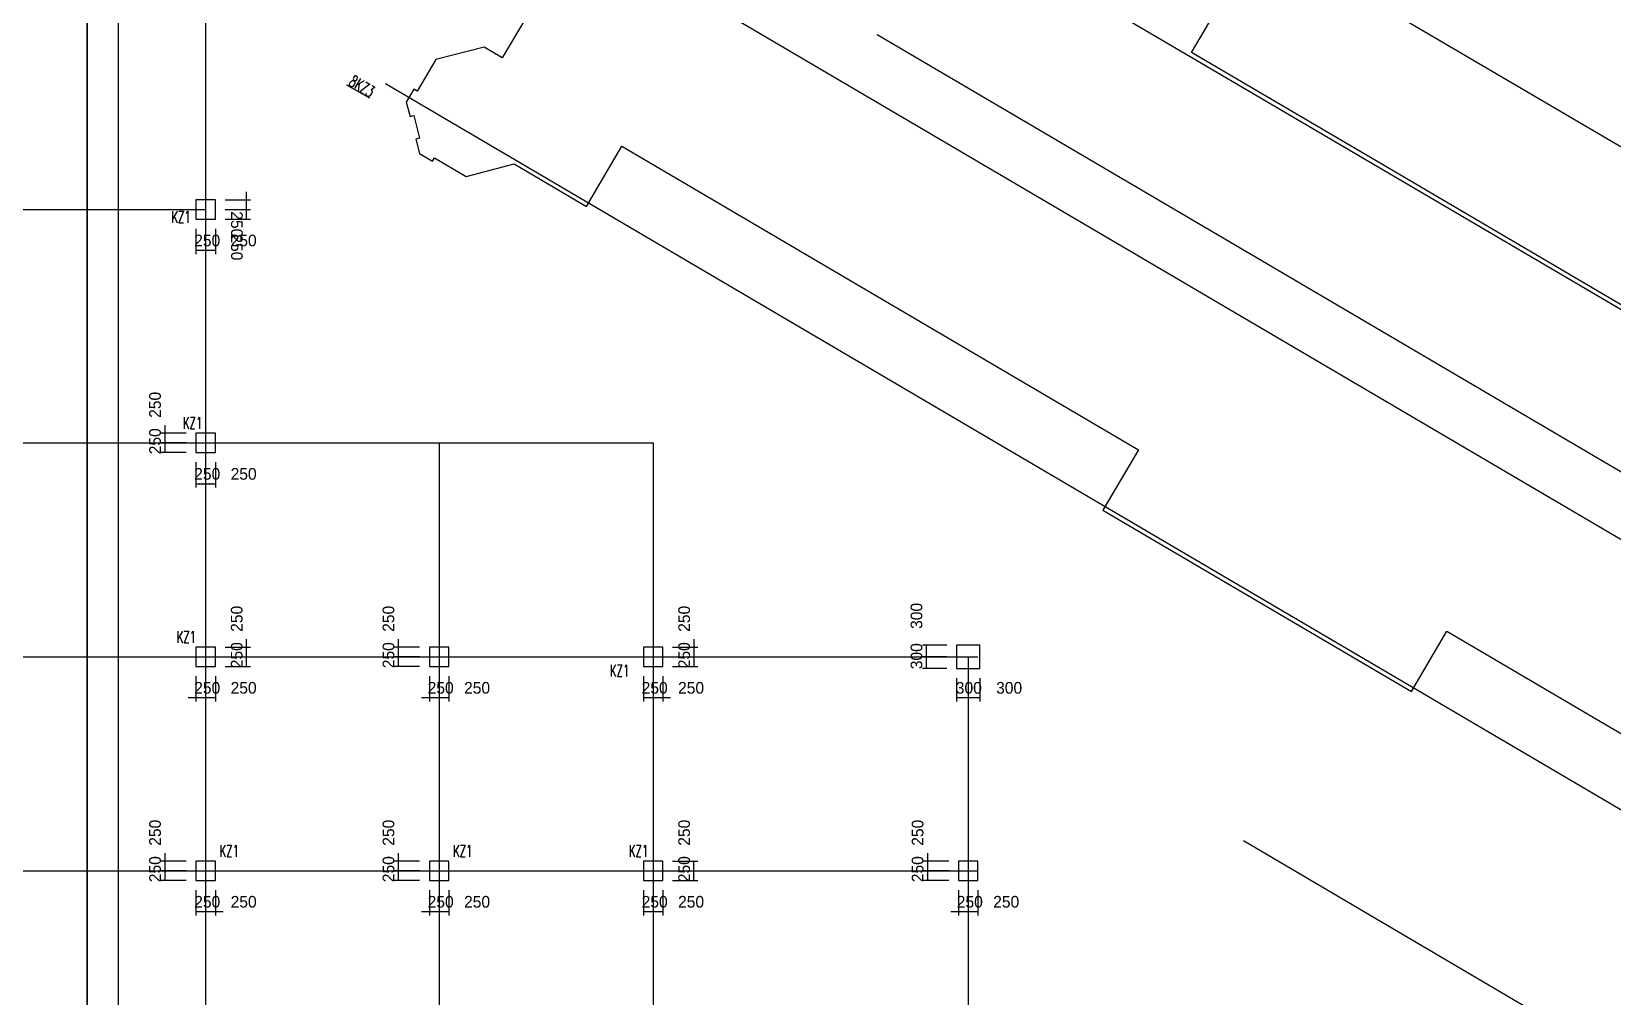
# Model space of a CAD drawing. Extents: x 387171 to 699106, y 11966 to 245688.
# Drawn here: x 574785 to 615414, y 158858 to 183659 of the extents above; entities that cross this region are included whole.
import ezdxf

# ---------------------------------------------------------------- set-up
doc = ezdxf.new("R2010")
doc.units = 0
doc.header["$LTSCALE"] = 100
doc.header["$MEASUREMENT"] = 0
for name, color, linetype in [('COLU', 7, 'Continuous'), ('DIM', 3, 'Continuous'), ('DOTE', 253, 'Continuous'), ('h后浇带', 51, 'Continuous'), ('NUM', 7, 'Continuous')]:
    doc.layers.add(name, color=color, linetype=linetype)
doc.styles.add('hztxt', font='hztxt')
doc.styles.get("Standard").update_dxf_attribs({"font": 'standard'})
doc.dimstyles.get("Standard").update_dxf_attribs({"dimtxt": 300, "dimasz": 100, "dimexe": 100, "dimexo": 250, "dimgap": 100, "dimtad": 0, "dimtoh": 1, "dimdec": 0, "dimdsep": 46, "dimcen": 0.09, "dimclrt": 7, "dimadec": 0, "dimazin": 0, "dimtfac": 1, "dimtdec": 4, "dimtofl": 0, "dimtmove": 0, "dimatfit": 3, "dimfxl": 1, "dimtolj": 1, "dimtzin": 0, "dimarcsym": 0})

# ---------------------------------------------------------------- blocks, each defined once
blk = doc.blocks.new('*D908')
at = {"layer": 'DIM', "color": 0, "linetype": 'ByBlock', "lineweight": -2}
for p, q in [((579008, 178588), (579008, 177938)), ((579258, 178588), (579258, 177938)), ((579008, 178038), (579258, 178038))]:
    blk.add_line(p, q, dxfattribs=at)
for points in [[(579008, 178038), (579108, 178055), (579108, 178021)], [(579258, 178038), (579158, 178021), (579158, 178055)]]:
    blk.add_solid(points, dxfattribs=at)
at = {"layer": 'DIM', "color": 7, "linetype": 'Continuous', "lineweight": -2, "insert": (579298, 178288), "char_height": 300, "width": 566.67, "attachment_point": 5, "style": 'hztxt'}
blk.add_mtext('250', dxfattribs=at)
blk = doc.blocks.new('*D508')
at = {"layer": 'DIM', "color": 0, "linetype": 'ByBlock', "lineweight": -2}
for p, q in [((579258, 178588), (579258, 177938)), ((579508, 178588), (579508, 177938)), ((579258, 178038), (579508, 178038))]:
    blk.add_line(p, q, dxfattribs=at)
for points in [[(579258, 178038), (579358, 178055), (579358, 178021)], [(579508, 178038), (579408, 178021), (579408, 178055)]]:
    blk.add_solid(points, dxfattribs=at)
at = {"layer": 'DIM', "color": 7, "linetype": 'Continuous', "lineweight": -2, "insert": (580234, 178288), "char_height": 300, "width": 566.67, "attachment_point": 5, "style": 'hztxt'}
blk.add_mtext('250', dxfattribs=at)
blk = doc.blocks.new('*D57')
at = {"layer": 'DIM', "color": 0, "linetype": 'ByBlock', "lineweight": -2}
for p, q in [((579758, 179088), (580408, 179088)), ((579758, 178838), (580408, 178838)), ((580308, 178838), (580308, 179088))]:
    blk.add_line(p, q, dxfattribs=at)
for points in [[(580308, 179088), (580325, 178988), (580291, 178988)], [(580308, 178838), (580291, 178938), (580325, 178938)]]:
    blk.add_solid(points, dxfattribs=at)
at = {"layer": 'DIM', "color": 7, "linetype": 'Continuous', "lineweight": -2, "insert": (580058, 178112), "char_height": 300, "width": 566.67, "attachment_point": 5, "rotation": 270, "style": 'hztxt'}
blk.add_mtext('250', dxfattribs=at)
blk = doc.blocks.new('*D14')
at = {"layer": 'DIM', "color": 0, "linetype": 'ByBlock', "lineweight": -2}
for p, q in [((579758, 179338), (580408, 179338)), ((580308, 178888), (580308, 179538)), ((579758, 179088), (580408, 179088))]:
    blk.add_line(p, q, dxfattribs=at)
for points in [[(580308, 179338), (580291, 179438), (580325, 179438)], [(580308, 179088), (580325, 178988), (580291, 178988)]]:
    blk.add_solid(points, dxfattribs=at)
at = {"layer": 'DIM', "color": 7, "linetype": 'Continuous', "lineweight": -2, "insert": (580058, 178705), "char_height": 300, "width": 566.67, "attachment_point": 5, "rotation": 270, "style": 'hztxt'}
blk.add_mtext('250', dxfattribs=at)
blk = doc.blocks.new('*D2574')
at = {"layer": 'DIM', "color": 0, "linetype": 'ByBlock', "lineweight": -2}
for p, q in [((591258, 167838), (591908, 167838)), ((591808, 168038), (591808, 167388)), ((591258, 167588), (591908, 167588))]:
    blk.add_line(p, q, dxfattribs=at)
for points in [[(591808, 167838), (591791, 167938), (591825, 167938)], [(591808, 167588), (591825, 167488), (591791, 167488)]]:
    blk.add_solid(points, dxfattribs=at)
at = {"layer": 'DIM', "color": 7, "linetype": 'Continuous', "lineweight": -2, "insert": (591558, 168564), "char_height": 300, "width": 566.67, "attachment_point": 5, "rotation": 90, "style": 'hztxt'}
blk.add_mtext('250', dxfattribs=at)
blk = doc.blocks.new('*D2165')
at = {"layer": 'DIM', "color": 0, "linetype": 'ByBlock', "lineweight": -2}
for p, q in [((591258, 167588), (591908, 167588)), ((591808, 167588), (591808, 167338)), ((591258, 167338), (591908, 167338))]:
    blk.add_line(p, q, dxfattribs=at)
for points in [[(591808, 167588), (591825, 167488), (591791, 167488)], [(591808, 167338), (591791, 167438), (591825, 167438)]]:
    blk.add_solid(points, dxfattribs=at)
at = {"layer": 'DIM', "color": 7, "linetype": 'Continuous', "lineweight": -2, "insert": (591558, 167628), "char_height": 300, "width": 566.67, "attachment_point": 5, "rotation": 90, "style": 'hztxt'}
blk.add_mtext('250', dxfattribs=at)
blk = doc.blocks.new('*D2072')
at = {"layer": 'DIM', "color": 0, "linetype": 'ByBlock', "lineweight": -2}
for p, q in [((590508, 167088), (590508, 166438)), ((590758, 167088), (590758, 166438)), ((590508, 166538), (590758, 166538))]:
    blk.add_line(p, q, dxfattribs=at)
for points in [[(590508, 166538), (590608, 166555), (590608, 166521)], [(590758, 166538), (590658, 166521), (590658, 166555)]]:
    blk.add_solid(points, dxfattribs=at)
at = {"layer": 'DIM', "color": 7, "linetype": 'Continuous', "lineweight": -2, "insert": (590798, 166788), "char_height": 300, "width": 566.67, "attachment_point": 5, "style": 'hztxt'}
blk.add_mtext('250', dxfattribs=at)
blk = doc.blocks.new('*D1658')
at = {"layer": 'DIM', "color": 0, "linetype": 'ByBlock', "lineweight": -2}
for p, q in [((590758, 167088), (590758, 166438)), ((591008, 167088), (591008, 166438)), ((590558, 166538), (591208, 166538))]:
    blk.add_line(p, q, dxfattribs=at)
for points in [[(590758, 166538), (590658, 166521), (590658, 166555)], [(591008, 166538), (591108, 166555), (591108, 166521)]]:
    blk.add_solid(points, dxfattribs=at)
at = {"layer": 'DIM', "color": 7, "linetype": 'Continuous', "lineweight": -2, "insert": (591734, 166788), "char_height": 300, "width": 566.67, "attachment_point": 5, "style": 'hztxt'}
blk.add_mtext('250', dxfattribs=at)
blk = doc.blocks.new('*D2836')
at = {"layer": 'DIM', "color": 0, "linetype": 'ByBlock', "lineweight": -2}
for p, q in [((584758, 167838), (584108, 167838)), ((584208, 168038), (584208, 167388)), ((584758, 167588), (584108, 167588))]:
    blk.add_line(p, q, dxfattribs=at)
for points in [[(584208, 167838), (584191, 167938), (584225, 167938)], [(584208, 167588), (584225, 167488), (584191, 167488)]]:
    blk.add_solid(points, dxfattribs=at)
at = {"layer": 'DIM', "color": 7, "linetype": 'Continuous', "lineweight": -2, "insert": (583958, 168564), "char_height": 300, "width": 566.67, "attachment_point": 5, "rotation": 90, "style": 'hztxt'}
blk.add_mtext('250', dxfattribs=at)
blk = doc.blocks.new('*D2798')
at = {"layer": 'DIM', "color": 0, "linetype": 'ByBlock', "lineweight": -2}
for p, q in [((584758, 167588), (584108, 167588)), ((584208, 167588), (584208, 167338)), ((584758, 167338), (584108, 167338))]:
    blk.add_line(p, q, dxfattribs=at)
for points in [[(584208, 167588), (584225, 167488), (584191, 167488)], [(584208, 167338), (584191, 167438), (584225, 167438)]]:
    blk.add_solid(points, dxfattribs=at)
at = {"layer": 'DIM', "color": 7, "linetype": 'Continuous', "lineweight": -2, "insert": (583958, 167628), "char_height": 300, "width": 566.67, "attachment_point": 5, "rotation": 90, "style": 'hztxt'}
blk.add_mtext('250', dxfattribs=at)
blk = doc.blocks.new('*D2366')
at = {"layer": 'DIM', "color": 0, "linetype": 'ByBlock', "lineweight": -2}
for p, q in [((585008, 167088), (585008, 166438)), ((585258, 167088), (585258, 166438)), ((584808, 166538), (585458, 166538))]:
    blk.add_line(p, q, dxfattribs=at)
for points in [[(585008, 166538), (584908, 166521), (584908, 166555)], [(585258, 166538), (585358, 166555), (585358, 166521)]]:
    blk.add_solid(points, dxfattribs=at)
at = {"layer": 'DIM', "color": 7, "linetype": 'Continuous', "lineweight": -2, "insert": (585298, 166788), "char_height": 300, "width": 566.67, "attachment_point": 5, "style": 'hztxt'}
blk.add_mtext('250', dxfattribs=at)
blk = doc.blocks.new('*D1933')
at = {"layer": 'DIM', "color": 0, "linetype": 'ByBlock', "lineweight": -2}
for p, q in [((585258, 167088), (585258, 166438)), ((585508, 167088), (585508, 166438)), ((585258, 166538), (585508, 166538))]:
    blk.add_line(p, q, dxfattribs=at)
for points in [[(585258, 166538), (585358, 166555), (585358, 166521)], [(585508, 166538), (585408, 166521), (585408, 166555)]]:
    blk.add_solid(points, dxfattribs=at)
at = {"layer": 'DIM', "color": 7, "linetype": 'Continuous', "lineweight": -2, "insert": (586234, 166788), "char_height": 300, "width": 566.67, "attachment_point": 5, "style": 'hztxt'}
blk.add_mtext('250', dxfattribs=at)
blk = doc.blocks.new('*D1454')
at = {"layer": 'DIM', "color": 0, "linetype": 'ByBlock', "lineweight": -2}
for p, q in [((578208, 173538), (578208, 172888)), ((578758, 173338), (578108, 173338)), ((578758, 173088), (578108, 173088))]:
    blk.add_line(p, q, dxfattribs=at)
for points in [[(578208, 173338), (578191, 173438), (578225, 173438)], [(578208, 173088), (578225, 172988), (578191, 172988)]]:
    blk.add_solid(points, dxfattribs=at)
at = {"layer": 'DIM', "color": 7, "linetype": 'Continuous', "lineweight": -2, "insert": (577958, 174064), "char_height": 300, "width": 566.67, "attachment_point": 5, "rotation": 90, "style": 'hztxt'}
blk.add_mtext('250', dxfattribs=at)
blk = doc.blocks.new('*D1027')
at = {"layer": 'DIM', "color": 0, "linetype": 'ByBlock', "lineweight": -2}
for p, q in [((578758, 173088), (578108, 173088)), ((578208, 173088), (578208, 172838)), ((578758, 172838), (578108, 172838))]:
    blk.add_line(p, q, dxfattribs=at)
for points in [[(578208, 173088), (578225, 172988), (578191, 172988)], [(578208, 172838), (578191, 172938), (578225, 172938)]]:
    blk.add_solid(points, dxfattribs=at)
at = {"layer": 'DIM', "color": 7, "linetype": 'Continuous', "lineweight": -2, "insert": (577958, 173128), "char_height": 300, "width": 566.67, "attachment_point": 5, "rotation": 90, "style": 'hztxt'}
blk.add_mtext('250', dxfattribs=at)
blk = doc.blocks.new('*D942')
at = {"layer": 'DIM', "color": 0, "linetype": 'ByBlock', "lineweight": -2}
for p, q in [((579008, 172588), (579008, 171938)), ((579258, 172588), (579258, 171938)), ((579008, 172038), (579258, 172038))]:
    blk.add_line(p, q, dxfattribs=at)
for points in [[(579008, 172038), (579108, 172055), (579108, 172021)], [(579258, 172038), (579158, 172021), (579158, 172055)]]:
    blk.add_solid(points, dxfattribs=at)
at = {"layer": 'DIM', "color": 7, "linetype": 'Continuous', "lineweight": -2, "insert": (579298, 172288), "char_height": 300, "width": 566.67, "attachment_point": 5, "style": 'hztxt'}
blk.add_mtext('250', dxfattribs=at)
blk = doc.blocks.new('*D545')
at = {"layer": 'DIM', "color": 0, "linetype": 'ByBlock', "lineweight": -2}
for p, q in [((579258, 172588), (579258, 171938)), ((579508, 172588), (579508, 171938)), ((579258, 172038), (579508, 172038))]:
    blk.add_line(p, q, dxfattribs=at)
for points in [[(579258, 172038), (579358, 172055), (579358, 172021)], [(579508, 172038), (579408, 172021), (579408, 172055)]]:
    blk.add_solid(points, dxfattribs=at)
at = {"layer": 'DIM', "color": 7, "linetype": 'Continuous', "lineweight": -2, "insert": (580234, 172288), "char_height": 300, "width": 566.67, "attachment_point": 5, "style": 'hztxt'}
blk.add_mtext('250', dxfattribs=at)
blk = doc.blocks.new('*D1677')
at = {"layer": 'DIM', "color": 0, "linetype": 'ByBlock', "lineweight": -2}
for p, q in [((579008, 167088), (579008, 166438)), ((579258, 167088), (579258, 166438)), ((578808, 166538), (579458, 166538))]:
    blk.add_line(p, q, dxfattribs=at)
for points in [[(579008, 166538), (578908, 166521), (578908, 166555)], [(579258, 166538), (579358, 166555), (579358, 166521)]]:
    blk.add_solid(points, dxfattribs=at)
at = {"layer": 'DIM', "color": 7, "linetype": 'Continuous', "lineweight": -2, "insert": (579298, 166788), "char_height": 300, "width": 566.67, "attachment_point": 5, "style": 'hztxt'}
blk.add_mtext('250', dxfattribs=at)
blk = doc.blocks.new('*D134')
at = {"layer": 'DIM', "color": 0, "linetype": 'ByBlock', "lineweight": -2}
for p, q in [((579258, 167088), (579258, 166438)), ((579508, 167088), (579508, 166438)), ((579258, 166538), (579508, 166538))]:
    blk.add_line(p, q, dxfattribs=at)
for points in [[(579258, 166538), (579358, 166555), (579358, 166521)], [(579508, 166538), (579408, 166521), (579408, 166555)]]:
    blk.add_solid(points, dxfattribs=at)
at = {"layer": 'DIM', "color": 7, "linetype": 'Continuous', "lineweight": -2, "insert": (580234, 166788), "char_height": 300, "width": 566.67, "attachment_point": 5, "style": 'hztxt'}
blk.add_mtext('250', dxfattribs=at)
blk = doc.blocks.new('*D2726')
at = {"layer": 'DIM', "color": 0, "linetype": 'ByBlock', "lineweight": -2}
for p, q in [((579758, 167588), (580408, 167588)), ((580308, 167338), (580308, 167588)), ((579758, 167338), (580408, 167338))]:
    blk.add_line(p, q, dxfattribs=at)
for points in [[(580308, 167588), (580325, 167488), (580291, 167488)], [(580308, 167338), (580291, 167438), (580325, 167438)]]:
    blk.add_solid(points, dxfattribs=at)
at = {"layer": 'DIM', "color": 7, "linetype": 'Continuous', "lineweight": -2, "insert": (580058, 167628), "char_height": 300, "width": 566.67, "attachment_point": 5, "rotation": 90, "style": 'hztxt'}
blk.add_mtext('250', dxfattribs=at)
blk = doc.blocks.new('*D2292')
at = {"layer": 'DIM', "color": 0, "linetype": 'ByBlock', "lineweight": -2}
for p, q in [((579758, 167838), (580408, 167838)), ((580308, 167388), (580308, 168038)), ((579758, 167588), (580408, 167588))]:
    blk.add_line(p, q, dxfattribs=at)
for points in [[(580308, 167838), (580291, 167938), (580325, 167938)], [(580308, 167588), (580325, 167488), (580291, 167488)]]:
    blk.add_solid(points, dxfattribs=at)
at = {"layer": 'DIM', "color": 7, "linetype": 'Continuous', "lineweight": -2, "insert": (580058, 168564), "char_height": 300, "width": 566.67, "attachment_point": 5, "rotation": 90, "style": 'hztxt'}
blk.add_mtext('250', dxfattribs=at)
blk = doc.blocks.new('*D2256')
at = {"layer": 'DIM', "color": 0, "linetype": 'ByBlock', "lineweight": -2}
for p, q in [((597808, 162538), (597808, 161888)), ((598358, 162338), (597708, 162338)), ((598358, 162088), (597708, 162088))]:
    blk.add_line(p, q, dxfattribs=at)
for points in [[(597808, 162338), (597791, 162438), (597825, 162438)], [(597808, 162088), (597825, 161988), (597791, 161988)]]:
    blk.add_solid(points, dxfattribs=at)
at = {"layer": 'DIM', "color": 7, "linetype": 'Continuous', "lineweight": -2, "insert": (597558, 163064), "char_height": 300, "width": 566.67, "attachment_point": 5, "rotation": 90, "style": 'hztxt'}
blk.add_mtext('250', dxfattribs=at)
blk = doc.blocks.new('*D1776')
at = {"layer": 'DIM', "color": 0, "linetype": 'ByBlock', "lineweight": -2}
for p, q in [((598358, 162088), (597708, 162088)), ((598358, 161838), (597708, 161838)), ((597808, 162088), (597808, 161838))]:
    blk.add_line(p, q, dxfattribs=at)
for points in [[(597808, 162088), (597825, 161988), (597791, 161988)], [(597808, 161838), (597791, 161938), (597825, 161938)]]:
    blk.add_solid(points, dxfattribs=at)
at = {"layer": 'DIM', "color": 7, "linetype": 'Continuous', "lineweight": -2, "insert": (597558, 162128), "char_height": 300, "width": 566.67, "attachment_point": 5, "rotation": 90, "style": 'hztxt'}
blk.add_mtext('250', dxfattribs=at)
blk = doc.blocks.new('*D1369')
at = {"layer": 'DIM', "color": 0, "linetype": 'ByBlock', "lineweight": -2}
for p, q in [((598608, 161588), (598608, 160938)), ((598858, 161588), (598858, 160938)), ((598408, 161038), (599058, 161038))]:
    blk.add_line(p, q, dxfattribs=at)
for points in [[(598608, 161038), (598508, 161021), (598508, 161055)], [(598858, 161038), (598958, 161055), (598958, 161021)]]:
    blk.add_solid(points, dxfattribs=at)
at = {"layer": 'DIM', "color": 7, "linetype": 'Continuous', "lineweight": -2, "insert": (598898, 161288), "char_height": 300, "width": 566.67, "attachment_point": 5, "style": 'hztxt'}
blk.add_mtext('250', dxfattribs=at)
blk = doc.blocks.new('*D1293')
at = {"layer": 'DIM', "color": 0, "linetype": 'ByBlock', "lineweight": -2}
for p, q in [((598858, 161588), (598858, 160938)), ((599108, 161588), (599108, 160938)), ((598858, 161038), (599108, 161038))]:
    blk.add_line(p, q, dxfattribs=at)
for points in [[(598858, 161038), (598958, 161055), (598958, 161021)], [(599108, 161038), (599008, 161021), (599008, 161055)]]:
    blk.add_solid(points, dxfattribs=at)
at = {"layer": 'DIM', "color": 7, "linetype": 'Continuous', "lineweight": -2, "insert": (599834, 161288), "char_height": 300, "width": 566.67, "attachment_point": 5, "style": 'hztxt'}
blk.add_mtext('250', dxfattribs=at)
blk = doc.blocks.new('*D864')
at = {"layer": 'DIM', "color": 0, "linetype": 'ByBlock', "lineweight": -2}
for p, q in [((590508, 161588), (590508, 160938)), ((590758, 161588), (590758, 160938)), ((590508, 161038), (590758, 161038))]:
    blk.add_line(p, q, dxfattribs=at)
for points in [[(590508, 161038), (590608, 161055), (590608, 161021)], [(590758, 161038), (590658, 161021), (590658, 161055)]]:
    blk.add_solid(points, dxfattribs=at)
at = {"layer": 'DIM', "color": 7, "linetype": 'Continuous', "lineweight": -2, "insert": (590798, 161288), "char_height": 300, "width": 566.67, "attachment_point": 5, "style": 'hztxt'}
blk.add_mtext('250', dxfattribs=at)
blk = doc.blocks.new('*D413')
at = {"layer": 'DIM', "color": 0, "linetype": 'ByBlock', "lineweight": -2}
for p, q in [((590758, 161588), (590758, 160938)), ((591008, 161588), (591008, 160938)), ((590758, 161038), (591008, 161038))]:
    blk.add_line(p, q, dxfattribs=at)
for points in [[(590758, 161038), (590858, 161055), (590858, 161021)], [(591008, 161038), (590908, 161021), (590908, 161055)]]:
    blk.add_solid(points, dxfattribs=at)
at = {"layer": 'DIM', "color": 7, "linetype": 'Continuous', "lineweight": -2, "insert": (591734, 161288), "char_height": 300, "width": 566.67, "attachment_point": 5, "style": 'hztxt'}
blk.add_mtext('250', dxfattribs=at)
blk = doc.blocks.new('*D387')
at = {"layer": 'DIM', "color": 0, "linetype": 'ByBlock', "lineweight": -2}
for p, q in [((591258, 162088), (591908, 162088)), ((591258, 161838), (591908, 161838)), ((591808, 161838), (591808, 162088))]:
    blk.add_line(p, q, dxfattribs=at)
for points in [[(591808, 162088), (591825, 161988), (591791, 161988)], [(591808, 161838), (591791, 161938), (591825, 161938)]]:
    blk.add_solid(points, dxfattribs=at)
at = {"layer": 'DIM', "color": 7, "linetype": 'Continuous', "lineweight": -2, "insert": (591558, 162128), "char_height": 300, "width": 566.67, "attachment_point": 5, "rotation": 90, "style": 'hztxt'}
blk.add_mtext('250', dxfattribs=at)
blk = doc.blocks.new('*D2921')
at = {"layer": 'DIM', "color": 0, "linetype": 'ByBlock', "lineweight": -2}
for p, q in [((591258, 162338), (591908, 162338)), ((591808, 162088), (591808, 162338)), ((591258, 162088), (591908, 162088))]:
    blk.add_line(p, q, dxfattribs=at)
for points in [[(591808, 162338), (591825, 162238), (591791, 162238)], [(591808, 162088), (591791, 162188), (591825, 162188)]]:
    blk.add_solid(points, dxfattribs=at)
at = {"layer": 'DIM', "color": 7, "linetype": 'Continuous', "lineweight": -2, "insert": (591558, 163064), "char_height": 300, "width": 566.67, "attachment_point": 5, "rotation": 90, "style": 'hztxt'}
blk.add_mtext('250', dxfattribs=at)
blk = doc.blocks.new('*D2533')
at = {"layer": 'DIM', "color": 0, "linetype": 'ByBlock', "lineweight": -2}
for p, q in [((584208, 162538), (584208, 161888)), ((584758, 162338), (584108, 162338)), ((584758, 162088), (584108, 162088))]:
    blk.add_line(p, q, dxfattribs=at)
for points in [[(584208, 162338), (584191, 162438), (584225, 162438)], [(584208, 162088), (584225, 161988), (584191, 161988)]]:
    blk.add_solid(points, dxfattribs=at)
at = {"layer": 'DIM', "color": 7, "linetype": 'Continuous', "lineweight": -2, "insert": (583958, 163064), "char_height": 300, "width": 566.67, "attachment_point": 5, "rotation": 90, "style": 'hztxt'}
blk.add_mtext('250', dxfattribs=at)
blk = doc.blocks.new('*D2449')
at = {"layer": 'DIM', "color": 0, "linetype": 'ByBlock', "lineweight": -2}
for p, q in [((584758, 162088), (584108, 162088)), ((584758, 161838), (584108, 161838)), ((584208, 162088), (584208, 161838))]:
    blk.add_line(p, q, dxfattribs=at)
for points in [[(584208, 162088), (584225, 161988), (584191, 161988)], [(584208, 161838), (584191, 161938), (584225, 161938)]]:
    blk.add_solid(points, dxfattribs=at)
at = {"layer": 'DIM', "color": 7, "linetype": 'Continuous', "lineweight": -2, "insert": (583958, 162128), "char_height": 300, "width": 566.67, "attachment_point": 5, "rotation": 90, "style": 'hztxt'}
blk.add_mtext('250', dxfattribs=at)
blk = doc.blocks.new('*D2017')
at = {"layer": 'DIM', "color": 0, "linetype": 'ByBlock', "lineweight": -2}
for p, q in [((585008, 161588), (585008, 160938)), ((585258, 161588), (585258, 160938)), ((584808, 161038), (585458, 161038))]:
    blk.add_line(p, q, dxfattribs=at)
for points in [[(585008, 161038), (584908, 161021), (584908, 161055)], [(585258, 161038), (585358, 161055), (585358, 161021)]]:
    blk.add_solid(points, dxfattribs=at)
at = {"layer": 'DIM', "color": 7, "linetype": 'Continuous', "lineweight": -2, "insert": (585298, 161288), "char_height": 300, "width": 566.67, "attachment_point": 5, "style": 'hztxt'}
blk.add_mtext('250', dxfattribs=at)
blk = doc.blocks.new('*D1563')
at = {"layer": 'DIM', "color": 0, "linetype": 'ByBlock', "lineweight": -2}
for p, q in [((585258, 161588), (585258, 160938)), ((585508, 161588), (585508, 160938)), ((585258, 161038), (585508, 161038))]:
    blk.add_line(p, q, dxfattribs=at)
for points in [[(585258, 161038), (585358, 161055), (585358, 161021)], [(585508, 161038), (585408, 161021), (585408, 161055)]]:
    blk.add_solid(points, dxfattribs=at)
at = {"layer": 'DIM', "color": 7, "linetype": 'Continuous', "lineweight": -2, "insert": (586234, 161288), "char_height": 300, "width": 566.67, "attachment_point": 5, "style": 'hztxt'}
blk.add_mtext('250', dxfattribs=at)
blk = doc.blocks.new('*D1088')
at = {"layer": 'DIM', "color": 0, "linetype": 'ByBlock', "lineweight": -2}
for p, q in [((578208, 162538), (578208, 161888)), ((578758, 162338), (578108, 162338)), ((578758, 162088), (578108, 162088))]:
    blk.add_line(p, q, dxfattribs=at)
for points in [[(578208, 162338), (578191, 162438), (578225, 162438)], [(578208, 162088), (578225, 161988), (578191, 161988)]]:
    blk.add_solid(points, dxfattribs=at)
at = {"layer": 'DIM', "color": 7, "linetype": 'Continuous', "lineweight": -2, "insert": (577958, 163064), "char_height": 300, "width": 566.67, "attachment_point": 5, "rotation": 90, "style": 'hztxt'}
blk.add_mtext('250', dxfattribs=at)
blk = doc.blocks.new('*D627')
at = {"layer": 'DIM', "color": 0, "linetype": 'ByBlock', "lineweight": -2}
for p, q in [((578758, 162088), (578108, 162088)), ((578758, 161838), (578108, 161838)), ((578208, 162088), (578208, 161838))]:
    blk.add_line(p, q, dxfattribs=at)
for points in [[(578208, 162088), (578225, 161988), (578191, 161988)], [(578208, 161838), (578191, 161938), (578225, 161938)]]:
    blk.add_solid(points, dxfattribs=at)
at = {"layer": 'DIM', "color": 7, "linetype": 'Continuous', "lineweight": -2, "insert": (577958, 162128), "char_height": 300, "width": 566.67, "attachment_point": 5, "rotation": 90, "style": 'hztxt'}
blk.add_mtext('250', dxfattribs=at)
blk = doc.blocks.new('*D229')
at = {"layer": 'DIM', "color": 0, "linetype": 'ByBlock', "lineweight": -2}
for p, q in [((579008, 161588), (579008, 160938)), ((579258, 161588), (579258, 160938)), ((579008, 161038), (579258, 161038))]:
    blk.add_line(p, q, dxfattribs=at)
for points in [[(579008, 161038), (579108, 161055), (579108, 161021)], [(579258, 161038), (579158, 161021), (579158, 161055)]]:
    blk.add_solid(points, dxfattribs=at)
at = {"layer": 'DIM', "color": 7, "linetype": 'Continuous', "lineweight": -2, "insert": (579298, 161288), "char_height": 300, "width": 566.67, "attachment_point": 5, "style": 'hztxt'}
blk.add_mtext('250', dxfattribs=at)
blk = doc.blocks.new('*D167')
at = {"layer": 'DIM', "color": 0, "linetype": 'ByBlock', "lineweight": -2}
for p, q in [((579258, 161588), (579258, 160938)), ((579508, 161588), (579508, 160938)), ((579058, 161038), (579708, 161038))]:
    blk.add_line(p, q, dxfattribs=at)
for points in [[(579258, 161038), (579158, 161021), (579158, 161055)], [(579508, 161038), (579608, 161055), (579608, 161021)]]:
    blk.add_solid(points, dxfattribs=at)
at = {"layer": 'DIM', "color": 7, "linetype": 'Continuous', "lineweight": -2, "insert": (580234, 161288), "char_height": 300, "width": 566.67, "attachment_point": 5, "style": 'hztxt'}
blk.add_mtext('250', dxfattribs=at)
blk = doc.blocks.new('*D2342')
at = {"layer": 'DIM', "color": 0, "linetype": 'ByBlock', "lineweight": -2}
for p, q in [((598558, 167038), (598558, 166438)), ((598858, 167038), (598858, 166438)), ((598558, 166538), (598858, 166538))]:
    blk.add_line(p, q, dxfattribs=at)
for points in [[(598558, 166538), (598658, 166555), (598658, 166521)], [(598858, 166538), (598758, 166521), (598758, 166555)]]:
    blk.add_solid(points, dxfattribs=at)
at = {"layer": 'DIM', "color": 7, "linetype": 'Continuous', "lineweight": -2, "insert": (598873, 166788), "char_height": 300, "width": 566.67, "attachment_point": 5, "style": 'hztxt'}
blk.add_mtext('300', dxfattribs=at)
blk = doc.blocks.new('*D1902')
at = {"layer": 'DIM', "color": 0, "linetype": 'ByBlock', "lineweight": -2}
for p, q in [((598858, 167038), (598858, 166438)), ((599158, 167038), (599158, 166438)), ((598858, 166538), (599158, 166538))]:
    blk.add_line(p, q, dxfattribs=at)
for points in [[(598858, 166538), (598958, 166555), (598958, 166521)], [(599158, 166538), (599058, 166521), (599058, 166555)]]:
    blk.add_solid(points, dxfattribs=at)
at = {"layer": 'DIM', "color": 7, "linetype": 'Continuous', "lineweight": -2, "insert": (599909, 166788), "char_height": 300, "width": 566.67, "attachment_point": 5, "style": 'hztxt'}
blk.add_mtext('300', dxfattribs=at)
blk = doc.blocks.new('*D1484')
at = {"layer": 'DIM', "color": 0, "linetype": 'ByBlock', "lineweight": -2}
for p, q in [((598308, 167888), (597679, 167888)), ((597779, 167888), (597779, 167588)), ((598308, 167588), (597679, 167588))]:
    blk.add_line(p, q, dxfattribs=at)
for points in [[(597779, 167888), (597795, 167788), (597762, 167788)], [(597779, 167588), (597762, 167688), (597795, 167688)]]:
    blk.add_solid(points, dxfattribs=at)
at = {"layer": 'DIM', "color": 7, "linetype": 'Continuous', "lineweight": -2, "insert": (597529, 168639), "char_height": 300, "width": 566.67, "attachment_point": 5, "rotation": 90, "style": 'hztxt'}
blk.add_mtext('300', dxfattribs=at)
blk = doc.blocks.new('*D1446')
at = {"layer": 'DIM', "color": 0, "linetype": 'ByBlock', "lineweight": -2}
for p, q in [((598308, 167588), (597679, 167588)), ((597779, 167588), (597779, 167288)), ((598308, 167288), (597679, 167288))]:
    blk.add_line(p, q, dxfattribs=at)
for points in [[(597779, 167588), (597795, 167488), (597762, 167488)], [(597779, 167288), (597762, 167388), (597795, 167388)]]:
    blk.add_solid(points, dxfattribs=at)
at = {"layer": 'DIM', "color": 7, "linetype": 'Continuous', "lineweight": -2, "insert": (597529, 167603), "char_height": 300, "width": 566.67, "attachment_point": 5, "rotation": 90, "style": 'hztxt'}
blk.add_mtext('300', dxfattribs=at)
blk = doc.blocks.new('后浇带现场')
at = {"color": 6, "lineweight": 30}
for points in [[(760007, 730049), (760007, 673430), (717757, 673430), (717757, 730049)], [(759207, 730049), (759207, 674230), (718557, 674230), (718557, 730049)]]:
    blk.add_lwpolyline(points, dxfattribs=at)
at = {"layer": 'h后浇带', "color": 1}
for p, q in [((759207, 651530), (759207, 730049)), ((760007, 730049), (760007, 651530))]:
    blk.add_line(p, q, dxfattribs=at)

msp = doc.modelspace()

# ---------------------------------------------------------------- linework, layer by layer
at = {"color": 6, "lineweight": 30}
for points in [[(587895.9, 184709.9), (586882.6, 182985.6), (586415.5, 183260.2), (585172.7, 182938.1), (584694.5, 182124.9), (584608.3, 182175.6), (584414.5, 181845.9), (584510.5, 181475.7), (584607, 181500.7), (584758.2, 180918), (584661.9, 180894.7), (584758, 180524.5), (585087.4, 180328.9), (585138.1, 180415.1), (585951.4, 179937), (587183, 180256.8), (589042.9, 179163.3)], [(619424.8, 174407.9), (609339.1, 180338.1), (604597.9, 183125.8), (605510.2, 184677.5)], [(589042.9, 179163.3), (589955.6, 180714.7), (603230.5, 172909.4), (602318.6, 171357.5), (610248.8, 166694.6), (611161.6, 168246), (624436.4, 160440.7)]]:
    msp.add_lwpolyline(points, dxfattribs=at)
at = {"layer": 'COLU'}
for points in [[(579008.1, 178837.9), (579508.1, 178837.9), (579508.1, 179337.9), (579008.1, 179337.9)], [(579008.1, 172837.9), (579508.1, 172837.9), (579508.1, 173337.9), (579008.1, 173337.9)], [(579008.1, 167337.9), (579508.1, 167337.9), (579508.1, 167837.9), (579008.1, 167837.9)], [(585008.1, 167337.9), (585508.1, 167337.9), (585508.1, 167837.9), (585008.1, 167837.9)], [(590508.1, 167337.9), (591008.1, 167337.9), (591008.1, 167837.9), (590508.1, 167837.9)], [(598558.1, 167287.9), (599158.1, 167287.9), (599158.1, 167887.9), (598558.1, 167887.9)], [(579008.1, 161837.9), (579508.1, 161837.9), (579508.1, 162337.9), (579008.1, 162337.9)], [(585008.1, 161837.9), (585508.1, 161837.9), (585508.1, 162337.9), (585008.1, 162337.9)], [(590508.1, 161837.9), (591008.1, 161837.9), (591008.1, 162337.9), (590508.1, 162337.9)], [(598608.1, 161837.9), (599108.1, 161837.9), (599108.1, 162337.9), (598608.1, 162337.9)]]:
    msp.add_lwpolyline(points, close=True, dxfattribs=at)
at = {"layer": 'DOTE'}
for p, q in [((579258.1, 213087.9), (579258.1, 100087.9)), ((591333.7, 194985.1), (636237, 168582.9)), ((589509, 191881.8), (639200.8, 162664)), ((586924, 187485.4), (630581.7, 161815.6)), ((596515.9, 183585.7), (636394.7, 160137.8)), ((645210.3, 146254), (583882.9, 182313.2)), ((517702.3, 179087.9), (579258.1, 179087.9)), ((532758.1, 173087.9), (590758.1, 173087.9)), ((585258.1, 173087.9), (585258.1, 133287.9)), ((590758.1, 173087.9), (590758.1, 144687.9)), ((532758.1, 167587.9), (599108.1, 167587.9)), ((598858.1, 167587.9), (598858.1, 144687.9)), ((650020.1, 136929.7), (605931.4, 162852.9)), ((538758.1, 162087.9), (599108.1, 162087.9))]:
    msp.add_line(p, q, dxfattribs=at)
at = {"layer": 'NUM', "color": 200}
msp.add_line((582880.3, 182292.5), (583468.2, 181954.5), dxfattribs=at)

# ---------------------------------------------------------------- block references
at = {"color": 3, "lineweight": 30}
msp.add_blockref('后浇带现场', (-182998.7, -527042.1), dxfattribs=at)

# ---------------------------------------------------------------- texts
at = {"layer": 'NUM', "color": 200, "width": 0.7}
msp.add_text('8KZ3', height=300, rotation=329.54537, dxfattribs=at).set_placement((582912.3, 182292.9))
for p in [(578375.4, 178740.3), (578670.5, 173444), (578512.3, 167944), (589644.6, 167078), (579614.1, 162444), (585614.1, 162444), (590134.7, 162444)]:
    msp.add_text('KZ1', height=300, dxfattribs=at).set_placement(p)

# ---------------------------------------------------------------- dimensions: what is measured, and where the dimension line sits
at = {"layer": 'DIM', "color": 200}
for p1, p2, distance, picture, middle in [((579508.1, 179087.9), (579508.1, 179337.9), -800, '*D14', (580058.1, 179212.9)), ((579008.1, 178837.9), (579258.1, 178837.9), -800, '*D908', (578790, 178287.9)), ((579258.1, 178837.9), (579508.1, 178837.9), -800, '*D508', (579726.1, 178287.9)), ((579508.1, 178837.9), (579508.1, 179087.9), -800, '*D57', (580058.1, 178619.9)), ((579008.1, 173337.9), (579008.1, 173087.9), -800, '*D1454', (577958.1, 173556)), ((579008.1, 173087.9), (579008.1, 172837.9), -800, '*D1027', (577958.1, 172619.9)), ((579008.1, 172837.9), (579258.1, 172837.9), -800, '*D942', (578790, 172287.9)), ((579258.1, 172837.9), (579508.1, 172837.9), -800, '*D545', (579726.1, 172287.9)), ((579508.1, 167587.9), (579508.1, 167837.9), -800, '*D2292', (580058.1, 168056)), ((585008.1, 167837.9), (585008.1, 167587.9), -800, '*D2836', (583958.1, 168056)), ((591008.1, 167837.9), (591008.1, 167587.9), 800, '*D2574', (591558.1, 168056)), ((579508.1, 167337.9), (579508.1, 167587.9), -800, '*D2726', (580058.1, 167119.9)), ((585008.1, 167587.9), (585008.1, 167337.9), -800, '*D2798', (583958.1, 167119.9)), ((591008.1, 167587.9), (591008.1, 167337.9), 800, '*D2165', (591558.1, 167119.9)), ((579008.1, 167337.9), (579258.1, 167337.9), -800, '*D1677', (578790, 166787.9)), ((579258.1, 167337.9), (579508.1, 167337.9), -800, '*D134', (579726.1, 166787.9)), ((585008.1, 167337.9), (585258.1, 167337.9), -800, '*D2366', (584790, 166787.9)), ((585258.1, 167337.9), (585508.1, 167337.9), -800, '*D1933', (585726.1, 166787.9)), ((590508.1, 167337.9), (590758.1, 167337.9), -800, '*D2072', (590290, 166787.9)), ((590758.1, 167337.9), (591008.1, 167337.9), -800, '*D1658', (591226.1, 166787.9)), ((579008.1, 162337.9), (579008.1, 162087.9), -800, '*D1088', (577958.1, 162556)), ((585008.1, 162337.9), (585008.1, 162087.9), -800, '*D2533', (583958.1, 162556)), ((591008.1, 162087.9), (591008.1, 162337.9), -800, '*D2921', (591558.1, 162556)), ((598608.1, 162337.9), (598608.1, 162087.9), -800, '*D2256', (597558.1, 162556)), ((579008.1, 162087.9), (579008.1, 161837.9), -800, '*D627', (577958.1, 161619.9)), ((585008.1, 162087.9), (585008.1, 161837.9), -800, '*D2449', (583958.1, 161619.9)), ((591008.1, 161837.9), (591008.1, 162087.9), -800, '*D387', (591558.1, 161619.9)), ((598608.1, 162087.9), (598608.1, 161837.9), -800, '*D1776', (597558.1, 161619.9)), ((579008.1, 161837.9), (579258.1, 161837.9), -800, '*D229', (578790, 161287.9)), ((579258.1, 161837.9), (579508.1, 161837.9), -800, '*D167', (579726.1, 161287.9)), ((585008.1, 161837.9), (585258.1, 161837.9), -800, '*D2017', (584790, 161287.9)), ((585258.1, 161837.9), (585508.1, 161837.9), -800, '*D1563', (585726.1, 161287.9)), ((590508.1, 161837.9), (590758.1, 161837.9), -800, '*D864', (590290, 161287.9)), ((590758.1, 161837.9), (591008.1, 161837.9), -800, '*D413', (591226.1, 161287.9)), ((598608.1, 161837.9), (598858.1, 161837.9), -800, '*D1369', (598390, 161287.9)), ((598858.1, 161837.9), (599108.1, 161837.9), -800, '*D1293', (599326.1, 161287.9))]:
    dim = msp.add_aligned_dim(p1=p1, p2=p2, distance=distance, dimstyle='Standard', dxfattribs=at)
    dim.commit()
    dim.dimension.update_dxf_attribs({"geometry": picture, "text_midpoint": middle})
for base, p1, p2, picture, middle in [((597778.6, 167587.9), (598558.1, 167887.9), (598558.1, 167587.9), '*D1484', (597528.6, 168106)), ((597778.6, 167287.9), (598558.1, 167587.9), (598558.1, 167287.9), '*D1446', (597528.6, 167069.9))]:
    dim = msp.add_linear_dim(base=base, p1=p1, p2=p2, angle=90, dimstyle='Standard', dxfattribs=at)
    dim.commit()
    dim.dimension.update_dxf_attribs({"geometry": picture, "text_midpoint": middle})
for base, p1, p2, picture, middle in [((598858.1, 166537.9), (598558.1, 167287.9), (598858.1, 167287.9), '*D2342', (598340, 166787.9)), ((599158.1, 166537.9), (598858.1, 167287.9), (599158.1, 167287.9), '*D1902', (599376.1, 166787.9))]:
    dim = msp.add_linear_dim(base=base, p1=p1, p2=p2, dimstyle='Standard', dxfattribs=at)
    dim.commit()
    dim.dimension.update_dxf_attribs({"geometry": picture, "text_midpoint": middle})

doc.saveas('drawing.dxf')
